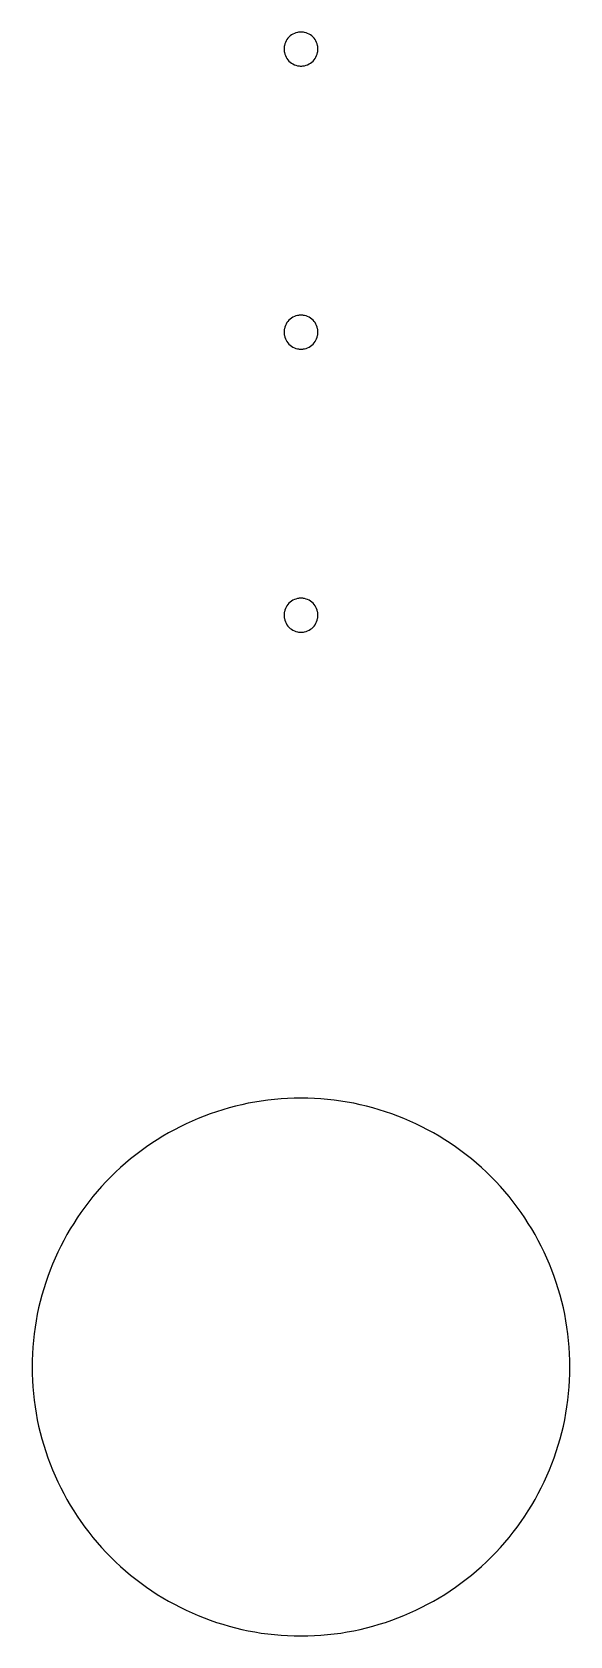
# Model space of a CAD drawing. Extents: x 101 to 196, y 47 to 331.
import ezdxf

# ---------------------------------------------------------------- set-up
doc = ezdxf.new("R2010")
doc.units = 0
doc.layers.add('LAYER_1', color=7, linetype='CONTINUOUS')

msp = doc.modelspace()

# ---------------------------------------------------------------- linework, layer by layer
at = {"layer": 'LAYER_1'}
for points in [[(148.5, 330.64), (148.35, 330.63), (148.19, 330.62), (148.04, 330.6), (147.9, 330.57), (147.61, 330.5), (147.33, 330.4), (147.07, 330.27), (146.82, 330.12), (146.59, 329.95), (146.38, 329.76), (146.19, 329.54), (146.01, 329.31), (145.86, 329.07), (145.74, 328.8), (145.63, 328.53), (145.56, 328.24), (145.53, 328.09), (145.52, 327.94), (145.5, 327.79), (145.5, 327.64), (145.5, 327.48), (145.52, 327.33), (145.53, 327.18), (145.56, 327.03), (145.63, 326.74), (145.74, 326.47), (145.86, 326.21), (146.01, 325.96), (146.19, 325.73), (146.38, 325.51), (146.59, 325.32), (146.82, 325.15), (147.07, 325), (147.33, 324.87), (147.61, 324.77), (147.9, 324.7), (148.04, 324.67), (148.19, 324.65), (148.35, 324.64), (148.5, 324.64), (148.65, 324.64), (148.81, 324.65), (148.96, 324.67), (149.1, 324.7), (149.39, 324.77), (149.67, 324.87), (149.93, 325), (150.18, 325.15), (150.41, 325.32), (150.62, 325.51), (150.81, 325.73), (150.99, 325.96), (151.14, 326.21), (151.26, 326.47), (151.37, 326.74), (151.44, 327.03), (151.47, 327.18), (151.48, 327.33), (151.5, 327.48), (151.5, 327.64), (151.5, 327.79), (151.48, 327.94), (151.47, 328.09), (151.44, 328.24), (151.37, 328.53), (151.26, 328.8), (151.14, 329.07), (150.99, 329.31), (150.81, 329.54), (150.62, 329.76), (150.41, 329.95), (150.18, 330.12), (149.93, 330.27), (149.67, 330.4), (149.39, 330.5), (149.1, 330.57), (148.96, 330.6), (148.81, 330.62), (148.65, 330.63)], [(148.5, 280.64), (148.35, 280.63), (148.19, 280.62), (148.04, 280.6), (147.9, 280.57), (147.61, 280.5), (147.33, 280.4), (147.07, 280.27), (146.82, 280.12), (146.59, 279.95), (146.38, 279.76), (146.19, 279.54), (146.01, 279.31), (145.86, 279.07), (145.74, 278.8), (145.63, 278.53), (145.56, 278.24), (145.53, 278.09), (145.52, 277.94), (145.5, 277.79), (145.5, 277.64), (145.5, 277.48), (145.52, 277.33), (145.53, 277.18), (145.56, 277.03), (145.63, 276.74), (145.74, 276.47), (145.86, 276.21), (146.01, 275.96), (146.19, 275.73), (146.38, 275.51), (146.59, 275.32), (146.82, 275.15), (147.07, 275), (147.33, 274.87), (147.61, 274.77), (147.9, 274.7), (148.04, 274.67), (148.19, 274.65), (148.35, 274.64), (148.5, 274.64), (148.65, 274.64), (148.81, 274.65), (148.96, 274.67), (149.1, 274.7), (149.39, 274.77), (149.67, 274.87), (149.93, 275), (150.18, 275.15), (150.41, 275.32), (150.62, 275.51), (150.81, 275.73), (150.99, 275.96), (151.14, 276.21), (151.26, 276.47), (151.37, 276.74), (151.44, 277.03), (151.47, 277.18), (151.48, 277.33), (151.5, 277.48), (151.5, 277.64), (151.5, 277.79), (151.48, 277.94), (151.47, 278.09), (151.44, 278.24), (151.37, 278.53), (151.26, 278.8), (151.14, 279.07), (150.99, 279.31), (150.81, 279.54), (150.62, 279.76), (150.41, 279.95), (150.18, 280.12), (149.93, 280.27), (149.67, 280.4), (149.39, 280.5), (149.1, 280.57), (148.96, 280.6), (148.81, 280.62), (148.65, 280.63)], [(148.5, 230.64), (148.35, 230.63), (148.19, 230.62), (148.04, 230.6), (147.9, 230.57), (147.61, 230.5), (147.33, 230.4), (147.07, 230.27), (146.82, 230.12), (146.59, 229.95), (146.38, 229.76), (146.19, 229.54), (146.01, 229.31), (145.86, 229.07), (145.74, 228.8), (145.63, 228.53), (145.56, 228.24), (145.53, 228.09), (145.52, 227.94), (145.5, 227.79), (145.5, 227.64), (145.5, 227.48), (145.52, 227.33), (145.53, 227.18), (145.56, 227.03), (145.63, 226.74), (145.74, 226.47), (145.86, 226.21), (146.01, 225.96), (146.19, 225.73), (146.38, 225.51), (146.59, 225.32), (146.82, 225.15), (147.07, 225), (147.33, 224.87), (147.61, 224.77), (147.9, 224.7), (148.04, 224.67), (148.19, 224.65), (148.35, 224.64), (148.5, 224.64), (148.65, 224.64), (148.81, 224.65), (148.96, 224.67), (149.1, 224.7), (149.39, 224.77), (149.67, 224.87), (149.93, 225), (150.18, 225.15), (150.41, 225.32), (150.62, 225.51), (150.81, 225.73), (150.99, 225.96), (151.14, 226.21), (151.26, 226.47), (151.37, 226.74), (151.44, 227.03), (151.47, 227.18), (151.48, 227.33), (151.5, 227.48), (151.5, 227.64), (151.5, 227.79), (151.48, 227.94), (151.47, 228.09), (151.44, 228.24), (151.37, 228.53), (151.26, 228.8), (151.14, 229.07), (150.99, 229.31), (150.81, 229.54), (150.62, 229.76), (150.41, 229.95), (150.18, 230.12), (149.93, 230.27), (149.67, 230.4), (149.39, 230.5), (149.1, 230.57), (148.96, 230.6), (148.81, 230.62), (148.65, 230.63)]]:
    msp.add_lwpolyline(points, close=True, dxfattribs=at)
msp.add_lwpolyline([(148.5, 142.35, 0.414214), (101, 94.85, 0.414214), (148.5, 47.35, 0.414214), (196, 94.85, 0.414214)], format="xyb", close=True, dxfattribs=at)

doc.saveas('drawing.dxf')
